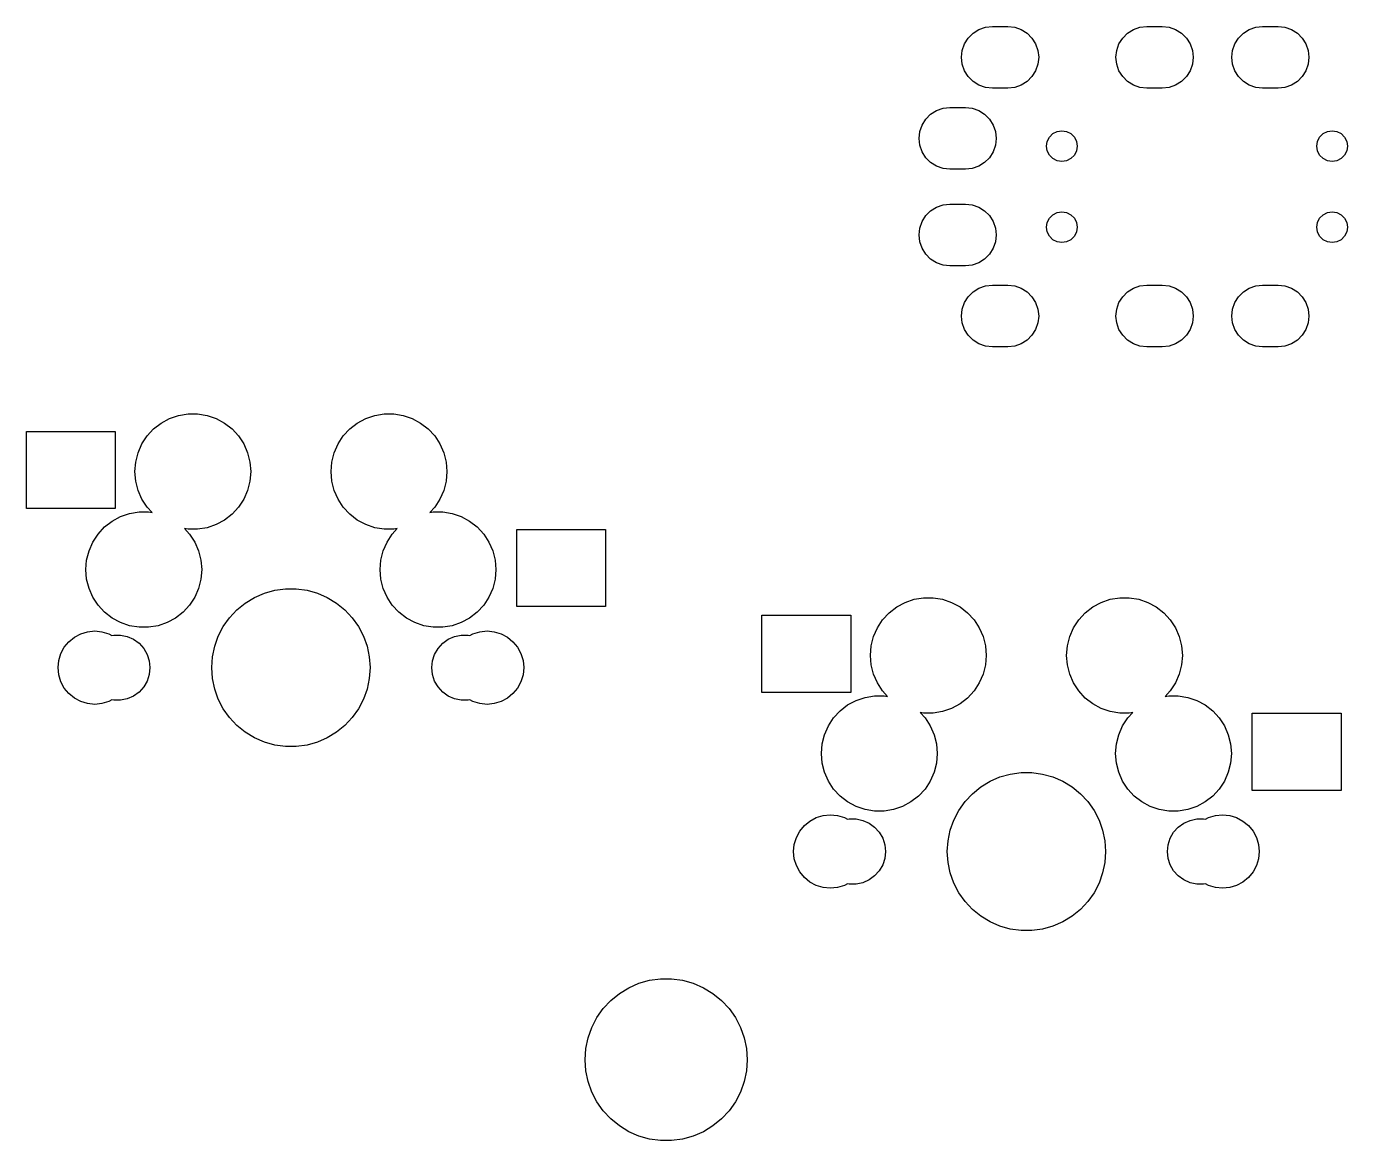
# Model space of a CAD drawing. Extents: x 145 to 238.3, y -131 to -36.4.
# Drawn here: x 204.08 to 238.3, y -130.68 to -101.82 of the extents above; entities that cross this region are included whole.
import ezdxf

# ---------------------------------------------------------------- set-up
doc = ezdxf.new("R2010")
doc.units = 0
doc.layers.add('BLACK', color=7, linetype='CONTINUOUS')

msp = doc.modelspace()

# ---------------------------------------------------------------- linework, layer by layer
at = {"layer": 'BLACK', "linetype": 'CONTINUOUS'}
for p, q in [((228.601, -101.995), (228.753, -101.899)), ((228.753, -101.899), (228.922, -101.84)), ((228.922, -101.84), (229.1, -101.82)), ((229.1, -101.82), (229.5, -101.82)), ((229.5, -101.82), (229.678, -101.84)), ((229.678, -101.84), (229.847, -101.899)), ((229.847, -101.899), (229.999, -101.995)), ((232.601, -101.995), (232.753, -101.899)), ((232.753, -101.899), (232.922, -101.84)), ((232.922, -101.84), (233.1, -101.82)), ((233.1, -101.82), (233.5, -101.82)), ((233.5, -101.82), (233.678, -101.84)), ((233.678, -101.84), (233.847, -101.899)), ((233.847, -101.899), (233.999, -101.995)), ((235.601, -101.995), (235.753, -101.899)), ((235.753, -101.899), (235.922, -101.84)), ((235.922, -101.84), (236.1, -101.82)), ((236.1, -101.82), (236.5, -101.82)), ((236.5, -101.82), (236.678, -101.84)), ((236.678, -101.84), (236.847, -101.899)), ((236.847, -101.899), (236.999, -101.995)), ((228.32, -102.442), (228.379, -102.273)), ((228.379, -102.273), (228.475, -102.121)), ((228.475, -102.121), (228.601, -101.995)), ((229.999, -101.995), (230.125, -102.121)), ((230.125, -102.121), (230.221, -102.273)), ((230.221, -102.273), (230.28, -102.442)), ((232.32, -102.442), (232.379, -102.273)), ((232.379, -102.273), (232.475, -102.121)), ((232.475, -102.121), (232.601, -101.995)), ((233.999, -101.995), (234.125, -102.121)), ((234.125, -102.121), (234.221, -102.273)), ((234.221, -102.273), (234.28, -102.442)), ((235.32, -102.442), (235.379, -102.273)), ((235.379, -102.273), (235.475, -102.121)), ((235.475, -102.121), (235.601, -101.995)), ((236.999, -101.995), (237.125, -102.121)), ((237.125, -102.121), (237.221, -102.273)), ((237.221, -102.273), (237.28, -102.442)), ((228.3, -102.62), (228.32, -102.442)), ((228.32, -102.798), (228.3, -102.62)), ((230.28, -102.442), (230.3, -102.62)), ((230.3, -102.62), (230.28, -102.798)), ((232.3, -102.62), (232.32, -102.442)), ((232.32, -102.798), (232.3, -102.62)), ((234.28, -102.442), (234.3, -102.62)), ((234.3, -102.62), (234.28, -102.798)), ((235.3, -102.62), (235.32, -102.442)), ((235.32, -102.798), (235.3, -102.62)), ((237.28, -102.442), (237.3, -102.62)), ((237.3, -102.62), (237.28, -102.798)), ((228.379, -102.967), (228.32, -102.798)), ((228.475, -103.119), (228.379, -102.967)), ((230.221, -102.967), (230.125, -103.119)), ((230.28, -102.798), (230.221, -102.967)), ((232.379, -102.967), (232.32, -102.798)), ((232.475, -103.119), (232.379, -102.967)), ((234.221, -102.967), (234.125, -103.119)), ((234.28, -102.798), (234.221, -102.967)), ((235.379, -102.967), (235.32, -102.798)), ((235.475, -103.119), (235.379, -102.967)), ((237.221, -102.967), (237.125, -103.119)), ((237.28, -102.798), (237.221, -102.967)), ((228.601, -103.245), (228.475, -103.119)), ((228.753, -103.341), (228.601, -103.245)), ((229.999, -103.245), (229.847, -103.341)), ((230.125, -103.119), (229.999, -103.245)), ((232.601, -103.245), (232.475, -103.119)), ((232.753, -103.341), (232.601, -103.245)), ((233.999, -103.245), (233.847, -103.341)), ((234.125, -103.119), (233.999, -103.245)), ((235.601, -103.245), (235.475, -103.119)), ((235.753, -103.341), (235.601, -103.245)), ((236.999, -103.245), (236.847, -103.341)), ((237.125, -103.119), (236.999, -103.245)), ((228.922, -103.4), (228.753, -103.341)), ((229.1, -103.42), (228.922, -103.4)), ((229.5, -103.42), (229.1, -103.42)), ((229.678, -103.4), (229.5, -103.42)), ((229.847, -103.341), (229.678, -103.4)), ((232.922, -103.4), (232.753, -103.341)), ((233.1, -103.42), (232.922, -103.4)), ((233.5, -103.42), (233.1, -103.42)), ((233.678, -103.4), (233.5, -103.42)), ((233.847, -103.341), (233.678, -103.4)), ((235.922, -103.4), (235.753, -103.341)), ((236.1, -103.42), (235.922, -103.4)), ((236.5, -103.42), (236.1, -103.42)), ((236.678, -103.4), (236.5, -103.42)), ((236.847, -103.341), (236.678, -103.4)), ((227.501, -104.095), (227.653, -103.999)), ((227.653, -103.999), (227.822, -103.94)), ((227.822, -103.94), (228, -103.92)), ((228, -103.92), (228.4, -103.92)), ((228.4, -103.92), (228.578, -103.94)), ((228.578, -103.94), (228.747, -103.999)), ((228.747, -103.999), (228.899, -104.095)), ((227.279, -104.373), (227.375, -104.221)), ((227.375, -104.221), (227.501, -104.095)), ((228.899, -104.095), (229.025, -104.221)), ((229.025, -104.221), (229.121, -104.373)), ((227.2, -104.72), (227.22, -104.542)), ((227.22, -104.542), (227.279, -104.373)), ((229.121, -104.373), (229.18, -104.542)), ((229.18, -104.542), (229.2, -104.72)), ((230.52, -104.796), (230.576, -104.685)), ((230.576, -104.685), (230.665, -104.596)), ((230.665, -104.596), (230.776, -104.54)), ((230.776, -104.54), (230.9, -104.52)), ((230.9, -104.52), (231.024, -104.54)), ((231.024, -104.54), (231.135, -104.596)), ((231.135, -104.596), (231.224, -104.685)), ((231.224, -104.685), (231.28, -104.796)), ((237.52, -104.796), (237.576, -104.685)), ((237.576, -104.685), (237.665, -104.596)), ((237.665, -104.596), (237.776, -104.54)), ((237.776, -104.54), (237.9, -104.52)), ((237.9, -104.52), (238.024, -104.54)), ((238.024, -104.54), (238.135, -104.596)), ((238.135, -104.596), (238.224, -104.685)), ((238.224, -104.685), (238.28, -104.796)), ((227.22, -104.898), (227.2, -104.72)), ((227.279, -105.067), (227.22, -104.898)), ((229.18, -104.898), (229.121, -105.067)), ((229.2, -104.72), (229.18, -104.898)), ((230.5, -104.92), (230.52, -104.796)), ((230.52, -105.044), (230.5, -104.92)), ((230.576, -105.155), (230.52, -105.044)), ((231.28, -105.044), (231.224, -105.155)), ((231.28, -104.796), (231.3, -104.92)), ((231.3, -104.92), (231.28, -105.044)), ((237.5, -104.92), (237.52, -104.796)), ((237.52, -105.044), (237.5, -104.92)), ((237.576, -105.155), (237.52, -105.044)), ((238.28, -105.044), (238.224, -105.155)), ((238.28, -104.796), (238.3, -104.92)), ((238.3, -104.92), (238.28, -105.044)), ((227.375, -105.219), (227.279, -105.067)), ((227.501, -105.345), (227.375, -105.219)), ((227.653, -105.441), (227.501, -105.345)), ((228.899, -105.345), (228.747, -105.441)), ((229.025, -105.219), (228.899, -105.345)), ((229.121, -105.067), (229.025, -105.219)), ((230.665, -105.244), (230.576, -105.155)), ((230.776, -105.3), (230.665, -105.244)), ((230.9, -105.32), (230.776, -105.3)), ((231.024, -105.3), (230.9, -105.32)), ((231.135, -105.244), (231.024, -105.3)), ((231.224, -105.155), (231.135, -105.244)), ((237.665, -105.244), (237.576, -105.155)), ((237.776, -105.3), (237.665, -105.244)), ((237.9, -105.32), (237.776, -105.3)), ((238.024, -105.3), (237.9, -105.32)), ((238.135, -105.244), (238.024, -105.3)), ((238.224, -105.155), (238.135, -105.244)), ((227.822, -105.5), (227.653, -105.441)), ((228, -105.52), (227.822, -105.5)), ((228.4, -105.52), (228, -105.52)), ((228.578, -105.5), (228.4, -105.52)), ((228.747, -105.441), (228.578, -105.5)), ((227.279, -106.873), (227.375, -106.721)), ((227.375, -106.721), (227.501, -106.595)), ((227.501, -106.595), (227.653, -106.499)), ((227.653, -106.499), (227.822, -106.44)), ((227.822, -106.44), (228, -106.42)), ((228, -106.42), (228.4, -106.42)), ((228.4, -106.42), (228.578, -106.44)), ((228.578, -106.44), (228.747, -106.499)), ((228.747, -106.499), (228.899, -106.595)), ((228.899, -106.595), (229.025, -106.721)), ((229.025, -106.721), (229.121, -106.873)), ((230.576, -106.785), (230.665, -106.696)), ((230.665, -106.696), (230.776, -106.64)), ((230.776, -106.64), (230.9, -106.62)), ((230.9, -106.62), (231.024, -106.64)), ((231.024, -106.64), (231.135, -106.696)), ((231.135, -106.696), (231.224, -106.785)), ((237.576, -106.785), (237.665, -106.696)), ((237.665, -106.696), (237.776, -106.64)), ((237.776, -106.64), (237.9, -106.62)), ((237.9, -106.62), (238.024, -106.64)), ((238.024, -106.64), (238.135, -106.696)), ((238.135, -106.696), (238.224, -106.785)), ((227.2, -107.22), (227.22, -107.042)), ((227.22, -107.042), (227.279, -106.873)), ((229.121, -106.873), (229.18, -107.042)), ((229.18, -107.042), (229.2, -107.22)), ((230.5, -107.02), (230.52, -106.896)), ((230.52, -107.144), (230.5, -107.02)), ((230.52, -106.896), (230.576, -106.785)), ((231.224, -106.785), (231.28, -106.896)), ((231.28, -106.896), (231.3, -107.02)), ((231.3, -107.02), (231.28, -107.144)), ((237.5, -107.02), (237.52, -106.896)), ((237.52, -107.144), (237.5, -107.02)), ((237.52, -106.896), (237.576, -106.785)), ((238.224, -106.785), (238.28, -106.896)), ((238.28, -106.896), (238.3, -107.02)), ((238.3, -107.02), (238.28, -107.144)), ((227.22, -107.398), (227.2, -107.22)), ((227.279, -107.567), (227.22, -107.398)), ((229.18, -107.398), (229.121, -107.567)), ((229.2, -107.22), (229.18, -107.398)), ((230.576, -107.255), (230.52, -107.144)), ((230.665, -107.344), (230.576, -107.255)), ((230.776, -107.4), (230.665, -107.344)), ((230.9, -107.42), (230.776, -107.4)), ((231.024, -107.4), (230.9, -107.42)), ((231.135, -107.344), (231.024, -107.4)), ((231.224, -107.255), (231.135, -107.344)), ((231.28, -107.144), (231.224, -107.255)), ((237.576, -107.255), (237.52, -107.144)), ((237.665, -107.344), (237.576, -107.255)), ((237.776, -107.4), (237.665, -107.344)), ((237.9, -107.42), (237.776, -107.4)), ((238.024, -107.4), (237.9, -107.42)), ((238.135, -107.344), (238.024, -107.4)), ((238.224, -107.255), (238.135, -107.344)), ((238.28, -107.144), (238.224, -107.255)), ((227.375, -107.719), (227.279, -107.567)), ((227.501, -107.845), (227.375, -107.719)), ((229.025, -107.719), (228.899, -107.845)), ((229.121, -107.567), (229.025, -107.719)), ((227.653, -107.941), (227.501, -107.845)), ((227.822, -108), (227.653, -107.941)), ((228, -108.02), (227.822, -108)), ((228.4, -108.02), (228, -108.02)), ((228.578, -108), (228.4, -108.02)), ((228.747, -107.941), (228.578, -108)), ((228.899, -107.845), (228.747, -107.941)), ((228.475, -108.821), (228.601, -108.695)), ((228.601, -108.695), (228.753, -108.599)), ((228.753, -108.599), (228.922, -108.54)), ((228.922, -108.54), (229.1, -108.52)), ((229.1, -108.52), (229.5, -108.52)), ((229.5, -108.52), (229.678, -108.54)), ((229.678, -108.54), (229.847, -108.599)), ((229.847, -108.599), (229.999, -108.695)), ((229.999, -108.695), (230.125, -108.821)), ((232.475, -108.821), (232.601, -108.695)), ((232.601, -108.695), (232.753, -108.599)), ((232.753, -108.599), (232.922, -108.54)), ((232.922, -108.54), (233.1, -108.52)), ((233.1, -108.52), (233.5, -108.52)), ((233.5, -108.52), (233.678, -108.54)), ((233.678, -108.54), (233.847, -108.599)), ((233.847, -108.599), (233.999, -108.695)), ((233.999, -108.695), (234.125, -108.821)), ((235.475, -108.821), (235.601, -108.695)), ((235.601, -108.695), (235.753, -108.599)), ((235.753, -108.599), (235.922, -108.54)), ((235.922, -108.54), (236.1, -108.52)), ((236.1, -108.52), (236.5, -108.52)), ((236.5, -108.52), (236.678, -108.54)), ((236.678, -108.54), (236.847, -108.599)), ((236.847, -108.599), (236.999, -108.695)), ((236.999, -108.695), (237.125, -108.821)), ((228.3, -109.32), (228.32, -109.142)), ((228.32, -109.142), (228.379, -108.973)), ((228.379, -108.973), (228.475, -108.821)), ((230.125, -108.821), (230.221, -108.973)), ((230.221, -108.973), (230.28, -109.142)), ((230.28, -109.142), (230.3, -109.32)), ((232.3, -109.32), (232.32, -109.142)), ((232.32, -109.142), (232.379, -108.973)), ((232.379, -108.973), (232.475, -108.821)), ((234.125, -108.821), (234.221, -108.973)), ((234.221, -108.973), (234.28, -109.142)), ((234.28, -109.142), (234.3, -109.32)), ((235.3, -109.32), (235.32, -109.142)), ((235.32, -109.142), (235.379, -108.973)), ((235.379, -108.973), (235.475, -108.821)), ((237.125, -108.821), (237.221, -108.973)), ((237.221, -108.973), (237.28, -109.142)), ((237.28, -109.142), (237.3, -109.32)), ((228.32, -109.498), (228.3, -109.32)), ((230.3, -109.32), (230.28, -109.498)), ((232.32, -109.498), (232.3, -109.32)), ((234.3, -109.32), (234.28, -109.498)), ((235.32, -109.498), (235.3, -109.32)), ((237.3, -109.32), (237.28, -109.498)), ((228.379, -109.667), (228.32, -109.498)), ((228.475, -109.819), (228.379, -109.667)), ((228.601, -109.945), (228.475, -109.819)), ((230.125, -109.819), (229.999, -109.945)), ((230.221, -109.667), (230.125, -109.819)), ((230.28, -109.498), (230.221, -109.667)), ((232.379, -109.667), (232.32, -109.498)), ((232.475, -109.819), (232.379, -109.667)), ((232.601, -109.945), (232.475, -109.819)), ((234.125, -109.819), (233.999, -109.945)), ((234.221, -109.667), (234.125, -109.819)), ((234.28, -109.498), (234.221, -109.667)), ((235.379, -109.667), (235.32, -109.498)), ((235.475, -109.819), (235.379, -109.667)), ((235.601, -109.945), (235.475, -109.819)), ((237.125, -109.819), (236.999, -109.945)), ((237.221, -109.667), (237.125, -109.819)), ((237.28, -109.498), (237.221, -109.667)), ((228.753, -110.041), (228.601, -109.945)), ((228.922, -110.1), (228.753, -110.041)), ((229.1, -110.12), (228.922, -110.1)), ((229.5, -110.12), (229.1, -110.12)), ((229.678, -110.1), (229.5, -110.12)), ((229.847, -110.041), (229.678, -110.1)), ((229.999, -109.945), (229.847, -110.041)), ((232.753, -110.041), (232.601, -109.945)), ((232.922, -110.1), (232.753, -110.041)), ((233.1, -110.12), (232.922, -110.1)), ((233.5, -110.12), (233.1, -110.12)), ((233.678, -110.1), (233.5, -110.12)), ((233.847, -110.041), (233.678, -110.1)), ((233.999, -109.945), (233.847, -110.041)), ((235.753, -110.041), (235.601, -109.945)), ((235.922, -110.1), (235.753, -110.041)), ((236.1, -110.12), (235.922, -110.1)), ((236.5, -110.12), (236.1, -110.12)), ((236.678, -110.1), (236.5, -110.12)), ((236.847, -110.041), (236.678, -110.1)), ((236.999, -109.945), (236.847, -110.041)), ((208.024, -111.893), (208.268, -111.853)), ((208.268, -111.853), (208.516, -111.853)), ((208.516, -111.853), (208.76, -111.893)), ((213.104, -111.893), (213.348, -111.853)), ((213.348, -111.853), (213.596, -111.853)), ((213.596, -111.853), (213.84, -111.893)), ((207.376, -112.244), (207.572, -112.092)), ((207.572, -112.092), (207.789, -111.974)), ((207.789, -111.974), (208.024, -111.893)), ((208.76, -111.893), (208.995, -111.974)), ((208.995, -111.974), (209.212, -112.092)), ((209.212, -112.092), (209.408, -112.244)), ((212.456, -112.244), (212.652, -112.092)), ((212.652, -112.092), (212.869, -111.974)), ((212.869, -111.974), (213.104, -111.893)), ((213.84, -111.893), (214.075, -111.974)), ((214.075, -111.974), (214.292, -112.092)), ((214.292, -112.092), (214.488, -112.244)), ((204.082, -114.307), (204.082, -112.307)), ((204.082, -112.307), (206.382, -112.307)), ((206.382, -112.307), (206.382, -114.307)), ((207.073, -112.634), (207.208, -112.426)), ((207.208, -112.426), (207.376, -112.244)), ((209.408, -112.244), (209.576, -112.426)), ((209.576, -112.426), (209.711, -112.634)), ((212.153, -112.634), (212.288, -112.426)), ((212.288, -112.426), (212.456, -112.244)), ((214.488, -112.244), (214.656, -112.426)), ((214.656, -112.426), (214.791, -112.634)), ((206.912, -113.101), (206.973, -112.86)), ((206.973, -112.86), (207.073, -112.634)), ((209.711, -112.634), (209.811, -112.86)), ((209.811, -112.86), (209.872, -113.101)), ((211.992, -113.101), (212.053, -112.86)), ((212.053, -112.86), (212.153, -112.634)), ((214.791, -112.634), (214.891, -112.86)), ((214.891, -112.86), (214.952, -113.101)), ((206.892, -113.347), (206.912, -113.101)), ((209.872, -113.101), (209.892, -113.347)), ((211.972, -113.347), (211.992, -113.101)), ((214.952, -113.101), (214.972, -113.347)), ((206.912, -113.594), (206.892, -113.347)), ((206.973, -113.835), (206.912, -113.594)), ((209.872, -113.594), (209.811, -113.835)), ((209.892, -113.347), (209.872, -113.594)), ((211.992, -113.594), (211.972, -113.347)), ((212.053, -113.835), (211.992, -113.594)), ((214.952, -113.594), (214.891, -113.835)), ((214.972, -113.347), (214.952, -113.594)), ((207.073, -114.061), (206.973, -113.835)), ((209.811, -113.835), (209.711, -114.061)), ((212.153, -114.061), (212.053, -113.835)), ((214.891, -113.835), (214.791, -114.061)), ((207.208, -114.269), (207.073, -114.061)), ((207.336, -114.408), (207.208, -114.269)), ((209.576, -114.269), (209.408, -114.451)), ((209.711, -114.061), (209.576, -114.269)), ((212.288, -114.269), (212.153, -114.061)), ((212.456, -114.451), (212.288, -114.269)), ((214.656, -114.269), (214.528, -114.408)), ((214.791, -114.061), (214.656, -114.269)), ((206.382, -114.307), (204.082, -114.307)), ((206.302, -114.632), (206.519, -114.514)), ((206.519, -114.514), (206.754, -114.433)), ((206.754, -114.433), (206.998, -114.393)), ((206.998, -114.393), (207.246, -114.393)), ((207.246, -114.393), (207.336, -114.408)), ((209.212, -114.603), (208.995, -114.721)), ((209.408, -114.451), (209.212, -114.603)), ((212.652, -114.603), (212.456, -114.451)), ((212.869, -114.721), (212.652, -114.603)), ((214.528, -114.408), (214.618, -114.393)), ((214.618, -114.393), (214.866, -114.393)), ((214.866, -114.393), (215.11, -114.433)), ((215.11, -114.433), (215.345, -114.514)), ((215.345, -114.514), (215.562, -114.632)), ((205.803, -115.174), (205.938, -114.966)), ((205.938, -114.966), (206.106, -114.784)), ((206.106, -114.784), (206.302, -114.632)), ((208.268, -114.842), (208.178, -114.827)), ((208.178, -114.827), (208.306, -114.966)), ((208.516, -114.842), (208.268, -114.842)), ((208.306, -114.966), (208.441, -115.174)), ((208.76, -114.802), (208.516, -114.842)), ((208.995, -114.721), (208.76, -114.802)), ((213.104, -114.802), (212.869, -114.721)), ((213.348, -114.842), (213.104, -114.802)), ((213.596, -114.842), (213.348, -114.842)), ((213.423, -115.174), (213.558, -114.966)), ((213.558, -114.966), (213.686, -114.827)), ((213.686, -114.827), (213.596, -114.842)), ((215.562, -114.632), (215.758, -114.784)), ((215.758, -114.784), (215.926, -114.966)), ((215.926, -114.966), (216.061, -115.174)), ((216.782, -116.847), (216.782, -114.847)), ((216.782, -114.847), (219.082, -114.847)), ((219.082, -114.847), (219.082, -116.847)), ((205.703, -115.4), (205.803, -115.174)), ((208.441, -115.174), (208.541, -115.4)), ((213.323, -115.4), (213.423, -115.174)), ((216.061, -115.174), (216.161, -115.4)), ((205.622, -115.887), (205.642, -115.641)), ((205.642, -115.641), (205.703, -115.4)), ((208.541, -115.4), (208.602, -115.641)), ((208.602, -115.641), (208.622, -115.887)), ((213.242, -115.887), (213.262, -115.641)), ((213.262, -115.641), (213.323, -115.4)), ((216.161, -115.4), (216.222, -115.641)), ((216.222, -115.641), (216.242, -115.887)), ((205.642, -116.134), (205.622, -115.887)), ((208.622, -115.887), (208.602, -116.134)), ((213.262, -116.134), (213.242, -115.887)), ((216.242, -115.887), (216.222, -116.134)), ((205.703, -116.375), (205.642, -116.134)), ((208.602, -116.134), (208.541, -116.375)), ((213.323, -116.375), (213.262, -116.134)), ((216.222, -116.134), (216.161, -116.375)), ((205.803, -116.601), (205.703, -116.375)), ((205.938, -116.809), (205.803, -116.601)), ((208.441, -116.601), (208.306, -116.809)), ((208.541, -116.375), (208.441, -116.601)), ((209.75, -116.753), (209.989, -116.607)), ((209.989, -116.607), (210.245, -116.496)), ((210.245, -116.496), (210.515, -116.42)), ((210.515, -116.42), (210.792, -116.382)), ((210.792, -116.382), (211.072, -116.382)), ((211.072, -116.382), (211.349, -116.42)), ((211.349, -116.42), (211.619, -116.496)), ((211.619, -116.496), (211.875, -116.607)), ((211.875, -116.607), (212.114, -116.753)), ((213.423, -116.601), (213.323, -116.375)), ((213.558, -116.809), (213.423, -116.601)), ((216.061, -116.601), (215.926, -116.809)), ((216.161, -116.375), (216.061, -116.601)), ((226.839, -116.736), (227.074, -116.656)), ((227.074, -116.656), (227.318, -116.615)), ((227.318, -116.615), (227.566, -116.615)), ((227.566, -116.615), (227.81, -116.656)), ((227.81, -116.656), (228.045, -116.736)), ((231.919, -116.736), (232.154, -116.656)), ((232.154, -116.656), (232.398, -116.615)), ((232.398, -116.615), (232.646, -116.615)), ((232.646, -116.615), (232.89, -116.656)), ((232.89, -116.656), (233.125, -116.736)), ((206.106, -116.991), (205.938, -116.809)), ((206.302, -117.143), (206.106, -116.991)), ((208.138, -116.991), (207.942, -117.143)), ((208.306, -116.809), (208.138, -116.991)), ((209.342, -117.134), (209.533, -116.929)), ((209.533, -116.929), (209.75, -116.753)), ((212.114, -116.753), (212.331, -116.929)), ((212.331, -116.929), (212.522, -117.134)), ((213.726, -116.991), (213.558, -116.809)), ((213.922, -117.143), (213.726, -116.991)), ((215.758, -116.991), (215.562, -117.143)), ((215.926, -116.809), (215.758, -116.991)), ((219.082, -116.847), (216.782, -116.847)), ((226.258, -117.189), (226.426, -117.006)), ((226.426, -117.006), (226.622, -116.854)), ((226.622, -116.854), (226.839, -116.736)), ((228.045, -116.736), (228.262, -116.854)), ((228.262, -116.854), (228.458, -117.006)), ((228.458, -117.006), (228.626, -117.189)), ((231.338, -117.189), (231.506, -117.006)), ((231.506, -117.006), (231.702, -116.854)), ((231.702, -116.854), (231.919, -116.736)), ((233.125, -116.736), (233.342, -116.854)), ((233.342, -116.854), (233.538, -117.006)), ((233.538, -117.006), (233.706, -117.189)), ((206.519, -117.261), (206.302, -117.143)), ((206.754, -117.342), (206.519, -117.261)), ((206.998, -117.382), (206.754, -117.342)), ((207.49, -117.342), (207.246, -117.382)), ((207.725, -117.261), (207.49, -117.342)), ((207.942, -117.143), (207.725, -117.261)), ((209.052, -117.611), (209.18, -117.362)), ((209.18, -117.362), (209.342, -117.134)), ((212.522, -117.134), (212.684, -117.362)), ((212.684, -117.362), (212.812, -117.611)), ((214.139, -117.261), (213.922, -117.143)), ((214.374, -117.342), (214.139, -117.261)), ((214.618, -117.382), (214.374, -117.342)), ((215.11, -117.342), (214.866, -117.382)), ((215.345, -117.261), (215.11, -117.342)), ((215.562, -117.143), (215.345, -117.261)), ((223.132, -119.07), (223.132, -117.07)), ((223.132, -117.07), (225.432, -117.07)), ((225.432, -117.07), (225.432, -119.07)), ((226.123, -117.396), (226.258, -117.189)), ((228.626, -117.189), (228.761, -117.396)), ((231.203, -117.396), (231.338, -117.189)), ((233.706, -117.189), (233.841, -117.396)), ((205.18, -117.756), (205.324, -117.638)), ((205.324, -117.638), (205.488, -117.55)), ((205.488, -117.55), (205.667, -117.496)), ((205.667, -117.496), (205.852, -117.477)), ((205.852, -117.477), (206.037, -117.496)), ((206.037, -117.496), (206.216, -117.55)), ((206.216, -117.55), (206.295, -117.592)), ((206.295, -117.592), (206.343, -117.582)), ((206.343, -117.582), (206.521, -117.582)), ((206.521, -117.582), (206.695, -117.619)), ((206.695, -117.619), (206.857, -117.691)), ((206.857, -117.691), (207.001, -117.796)), ((207.246, -117.382), (206.998, -117.382)), ((208.958, -117.874), (209.052, -117.611)), ((212.812, -117.611), (212.906, -117.874)), ((214.866, -117.382), (214.618, -117.382)), ((214.863, -117.796), (215.007, -117.691)), ((215.007, -117.691), (215.169, -117.619)), ((215.169, -117.619), (215.343, -117.582)), ((215.343, -117.582), (215.521, -117.582)), ((215.521, -117.582), (215.569, -117.592)), ((215.569, -117.592), (215.648, -117.55)), ((215.648, -117.55), (215.827, -117.496)), ((215.827, -117.496), (216.012, -117.477)), ((216.012, -117.477), (216.197, -117.496)), ((216.197, -117.496), (216.376, -117.55)), ((216.376, -117.55), (216.54, -117.638)), ((216.54, -117.638), (216.684, -117.756)), ((225.962, -117.863), (226.023, -117.623)), ((226.023, -117.623), (226.123, -117.396)), ((228.761, -117.396), (228.861, -117.623)), ((228.861, -117.623), (228.922, -117.863)), ((231.042, -117.863), (231.103, -117.623)), ((231.103, -117.623), (231.203, -117.396)), ((233.841, -117.396), (233.941, -117.623)), ((233.941, -117.623), (234.002, -117.863)), ((204.974, -118.064), (205.062, -117.9)), ((205.062, -117.9), (205.18, -117.756)), ((207.001, -117.796), (207.12, -117.928)), ((207.12, -117.928), (207.209, -118.082)), ((208.901, -118.148), (208.958, -117.874)), ((212.906, -117.874), (212.963, -118.148)), ((214.655, -118.082), (214.744, -117.928)), ((214.744, -117.928), (214.863, -117.796)), ((216.684, -117.756), (216.802, -117.9)), ((216.802, -117.9), (216.89, -118.064)), ((225.942, -118.11), (225.962, -117.863)), ((228.922, -117.863), (228.942, -118.11)), ((231.022, -118.11), (231.042, -117.863)), ((234.002, -117.863), (234.022, -118.11)), ((204.902, -118.427), (204.92, -118.242)), ((204.92, -118.242), (204.974, -118.064)), ((207.209, -118.082), (207.263, -118.251)), ((207.263, -118.251), (207.282, -118.427)), ((208.882, -118.427), (208.901, -118.148)), ((212.963, -118.148), (212.982, -118.427)), ((214.582, -118.427), (214.601, -118.251)), ((214.601, -118.251), (214.655, -118.082)), ((216.89, -118.064), (216.944, -118.242)), ((216.944, -118.242), (216.962, -118.427)), ((225.962, -118.357), (225.942, -118.11)), ((226.023, -118.597), (225.962, -118.357)), ((228.922, -118.357), (228.861, -118.597)), ((228.942, -118.11), (228.922, -118.357)), ((231.042, -118.357), (231.022, -118.11)), ((231.103, -118.597), (231.042, -118.357)), ((234.002, -118.357), (233.941, -118.597)), ((234.022, -118.11), (234.002, -118.357)), ((204.92, -118.613), (204.902, -118.427)), ((204.974, -118.791), (204.92, -118.613)), ((207.263, -118.604), (207.209, -118.773)), ((207.282, -118.427), (207.263, -118.604)), ((208.901, -118.707), (208.882, -118.427)), ((208.958, -118.981), (208.901, -118.707)), ((212.963, -118.707), (212.906, -118.981)), ((212.982, -118.427), (212.963, -118.707)), ((214.601, -118.604), (214.582, -118.427)), ((214.655, -118.773), (214.601, -118.604)), ((216.944, -118.613), (216.89, -118.791)), ((216.962, -118.427), (216.944, -118.613)), ((226.123, -118.824), (226.023, -118.597)), ((228.861, -118.597), (228.761, -118.824)), ((231.203, -118.824), (231.103, -118.597)), ((233.941, -118.597), (233.841, -118.824)), ((205.062, -118.955), (204.974, -118.791)), ((205.18, -119.099), (205.062, -118.955)), ((207.001, -119.059), (206.857, -119.164)), ((207.12, -118.927), (207.001, -119.059)), ((207.209, -118.773), (207.12, -118.927)), ((209.052, -119.244), (208.958, -118.981)), ((212.906, -118.981), (212.812, -119.244)), ((214.744, -118.927), (214.655, -118.773)), ((214.863, -119.059), (214.744, -118.927)), ((215.007, -119.164), (214.863, -119.059)), ((216.802, -118.955), (216.684, -119.099)), ((216.89, -118.791), (216.802, -118.955)), ((225.432, -119.07), (223.132, -119.07)), ((226.258, -119.031), (226.123, -118.824)), ((226.386, -119.17), (226.258, -119.031)), ((228.626, -119.031), (228.458, -119.214)), ((228.761, -118.824), (228.626, -119.031)), ((231.338, -119.031), (231.203, -118.824)), ((231.506, -119.214), (231.338, -119.031)), ((233.706, -119.031), (233.578, -119.17)), ((233.841, -118.824), (233.706, -119.031)), ((205.324, -119.217), (205.18, -119.099)), ((205.488, -119.305), (205.324, -119.217)), ((205.667, -119.359), (205.488, -119.305)), ((205.852, -119.377), (205.667, -119.359)), ((206.037, -119.359), (205.852, -119.377)), ((206.216, -119.305), (206.037, -119.359)), ((206.295, -119.263), (206.216, -119.305)), ((206.343, -119.273), (206.295, -119.263)), ((206.521, -119.273), (206.343, -119.273)), ((206.695, -119.236), (206.521, -119.273)), ((206.857, -119.164), (206.695, -119.236)), ((209.18, -119.493), (209.052, -119.244)), ((212.812, -119.244), (212.684, -119.493)), ((215.169, -119.236), (215.007, -119.164)), ((215.343, -119.273), (215.169, -119.236)), ((215.521, -119.273), (215.343, -119.273)), ((215.569, -119.263), (215.521, -119.273)), ((215.648, -119.305), (215.569, -119.263)), ((215.827, -119.359), (215.648, -119.305)), ((216.012, -119.377), (215.827, -119.359)), ((216.197, -119.359), (216.012, -119.377)), ((216.376, -119.305), (216.197, -119.359)), ((216.54, -119.217), (216.376, -119.305)), ((216.684, -119.099), (216.54, -119.217)), ((225.156, -119.546), (225.352, -119.394)), ((225.352, -119.394), (225.569, -119.276)), ((225.569, -119.276), (225.804, -119.196)), ((225.804, -119.196), (226.048, -119.155)), ((226.048, -119.155), (226.296, -119.155)), ((226.296, -119.155), (226.386, -119.17)), ((228.262, -119.366), (228.045, -119.484)), ((228.458, -119.214), (228.262, -119.366)), ((231.702, -119.366), (231.506, -119.214)), ((231.919, -119.484), (231.702, -119.366)), ((233.578, -119.17), (233.668, -119.155)), ((233.668, -119.155), (233.916, -119.155)), ((233.916, -119.155), (234.16, -119.196)), ((234.16, -119.196), (234.395, -119.276)), ((234.395, -119.276), (234.612, -119.394)), ((234.612, -119.394), (234.808, -119.546)), ((209.342, -119.721), (209.18, -119.493)), ((209.533, -119.926), (209.342, -119.721)), ((212.522, -119.721), (212.331, -119.926)), ((212.684, -119.493), (212.522, -119.721)), ((224.853, -119.936), (224.988, -119.729)), ((224.988, -119.729), (225.156, -119.546)), ((227.318, -119.605), (227.228, -119.59)), ((227.228, -119.59), (227.356, -119.729)), ((227.566, -119.605), (227.318, -119.605)), ((227.356, -119.729), (227.491, -119.936)), ((227.81, -119.564), (227.566, -119.605)), ((228.045, -119.484), (227.81, -119.564)), ((232.154, -119.564), (231.919, -119.484)), ((232.398, -119.605), (232.154, -119.564)), ((232.646, -119.605), (232.398, -119.605)), ((232.473, -119.936), (232.608, -119.729)), ((232.608, -119.729), (232.736, -119.59)), ((232.736, -119.59), (232.646, -119.605)), ((234.808, -119.546), (234.976, -119.729)), ((234.976, -119.729), (235.111, -119.936)), ((235.832, -121.61), (235.832, -119.61)), ((235.832, -119.61), (238.132, -119.61)), ((238.132, -119.61), (238.132, -121.61)), ((209.75, -120.102), (209.533, -119.926)), ((209.989, -120.248), (209.75, -120.102)), ((212.114, -120.102), (211.875, -120.248)), ((212.331, -119.926), (212.114, -120.102)), ((224.753, -120.163), (224.853, -119.936)), ((227.491, -119.936), (227.591, -120.163)), ((232.373, -120.163), (232.473, -119.936)), ((235.111, -119.936), (235.211, -120.163)), ((210.245, -120.359), (209.989, -120.248)), ((210.515, -120.435), (210.245, -120.359)), ((210.792, -120.473), (210.515, -120.435)), ((211.349, -120.435), (211.072, -120.473)), ((211.619, -120.359), (211.349, -120.435)), ((211.875, -120.248), (211.619, -120.359)), ((224.672, -120.65), (224.692, -120.403)), ((224.692, -120.403), (224.753, -120.163)), ((227.591, -120.163), (227.652, -120.403)), ((227.652, -120.403), (227.672, -120.65)), ((232.292, -120.65), (232.312, -120.403)), ((232.312, -120.403), (232.373, -120.163)), ((235.211, -120.163), (235.272, -120.403)), ((235.272, -120.403), (235.292, -120.65)), ((211.072, -120.473), (210.792, -120.473)), ((224.692, -120.897), (224.672, -120.65)), ((227.672, -120.65), (227.652, -120.897)), ((232.312, -120.897), (232.292, -120.65)), ((235.292, -120.65), (235.272, -120.897)), ((224.753, -121.137), (224.692, -120.897)), ((227.652, -120.897), (227.591, -121.137)), ((232.373, -121.137), (232.312, -120.897)), ((235.272, -120.897), (235.211, -121.137)), ((224.853, -121.364), (224.753, -121.137)), ((224.988, -121.571), (224.853, -121.364)), ((227.491, -121.364), (227.356, -121.571)), ((227.591, -121.137), (227.491, -121.364)), ((228.8, -121.515), (229.039, -121.37)), ((229.039, -121.37), (229.295, -121.258)), ((229.295, -121.258), (229.565, -121.183)), ((229.565, -121.183), (229.842, -121.145)), ((229.842, -121.145), (230.122, -121.145)), ((230.122, -121.145), (230.399, -121.183)), ((230.399, -121.183), (230.669, -121.258)), ((230.669, -121.258), (230.925, -121.37)), ((230.925, -121.37), (231.164, -121.515)), ((232.473, -121.364), (232.373, -121.137)), ((232.608, -121.571), (232.473, -121.364)), ((235.111, -121.364), (234.976, -121.571)), ((235.211, -121.137), (235.111, -121.364)), ((225.156, -121.754), (224.988, -121.571)), ((225.352, -121.906), (225.156, -121.754)), ((227.188, -121.754), (226.992, -121.906)), ((227.356, -121.571), (227.188, -121.754)), ((228.392, -121.896), (228.583, -121.692)), ((228.583, -121.692), (228.8, -121.515)), ((231.164, -121.515), (231.381, -121.692)), ((231.381, -121.692), (231.572, -121.896)), ((232.776, -121.754), (232.608, -121.571)), ((232.972, -121.906), (232.776, -121.754)), ((234.808, -121.754), (234.612, -121.906)), ((234.976, -121.571), (234.808, -121.754)), ((238.132, -121.61), (235.832, -121.61)), ((225.569, -122.024), (225.352, -121.906)), ((225.804, -122.104), (225.569, -122.024)), ((226.048, -122.145), (225.804, -122.104)), ((226.296, -122.145), (226.048, -122.145)), ((226.54, -122.104), (226.296, -122.145)), ((226.775, -122.024), (226.54, -122.104)), ((226.992, -121.906), (226.775, -122.024)), ((228.102, -122.373), (228.23, -122.125)), ((228.23, -122.125), (228.392, -121.896)), ((231.572, -121.896), (231.734, -122.125)), ((231.734, -122.125), (231.862, -122.373)), ((233.189, -122.024), (232.972, -121.906)), ((233.424, -122.104), (233.189, -122.024)), ((233.668, -122.145), (233.424, -122.104)), ((233.916, -122.145), (233.668, -122.145)), ((234.16, -122.104), (233.916, -122.145)), ((234.395, -122.024), (234.16, -122.104)), ((234.612, -121.906), (234.395, -122.024)), ((224.23, -122.518), (224.374, -122.4)), ((224.374, -122.4), (224.538, -122.312)), ((224.538, -122.312), (224.717, -122.258)), ((224.717, -122.258), (224.902, -122.24)), ((224.902, -122.24), (225.087, -122.258)), ((225.087, -122.258), (225.266, -122.312)), ((225.266, -122.312), (225.345, -122.355)), ((225.345, -122.355), (225.393, -122.345)), ((225.393, -122.345), (225.571, -122.345)), ((225.571, -122.345), (225.745, -122.382)), ((225.745, -122.382), (225.907, -122.454)), ((225.907, -122.454), (226.051, -122.558)), ((228.008, -122.637), (228.102, -122.373)), ((231.862, -122.373), (231.956, -122.637)), ((233.913, -122.558), (234.057, -122.454)), ((234.057, -122.454), (234.219, -122.382)), ((234.219, -122.382), (234.393, -122.345)), ((234.393, -122.345), (234.571, -122.345)), ((234.571, -122.345), (234.619, -122.355)), ((234.619, -122.355), (234.698, -122.312)), ((234.698, -122.312), (234.877, -122.258)), ((234.877, -122.258), (235.062, -122.24)), ((235.062, -122.24), (235.247, -122.258)), ((235.247, -122.258), (235.426, -122.312)), ((235.426, -122.312), (235.59, -122.4)), ((235.59, -122.4), (235.734, -122.518)), ((223.97, -123.005), (224.024, -122.826)), ((224.024, -122.826), (224.112, -122.662)), ((224.112, -122.662), (224.23, -122.518)), ((226.051, -122.558), (226.17, -122.69)), ((226.17, -122.69), (226.259, -122.844)), ((227.951, -122.911), (228.008, -122.637)), ((231.956, -122.637), (232.013, -122.911)), ((233.705, -122.844), (233.794, -122.69)), ((233.794, -122.69), (233.913, -122.558)), ((235.734, -122.518), (235.852, -122.662)), ((235.852, -122.662), (235.94, -122.826)), ((235.94, -122.826), (235.994, -123.005)), ((223.952, -123.19), (223.97, -123.005)), ((226.259, -122.844), (226.313, -123.013)), ((226.313, -123.013), (226.332, -123.19)), ((227.932, -123.19), (227.951, -122.911)), ((232.013, -122.911), (232.032, -123.19)), ((233.632, -123.19), (233.651, -123.013)), ((233.651, -123.013), (233.705, -122.844)), ((235.994, -123.005), (236.012, -123.19)), ((223.97, -123.375), (223.952, -123.19)), ((224.024, -123.554), (223.97, -123.375)), ((226.313, -123.367), (226.259, -123.536)), ((226.332, -123.19), (226.313, -123.367)), ((227.951, -123.469), (227.932, -123.19)), ((228.008, -123.743), (227.951, -123.469)), ((232.013, -123.469), (231.956, -123.743)), ((232.032, -123.19), (232.013, -123.469)), ((233.651, -123.367), (233.632, -123.19)), ((233.705, -123.536), (233.651, -123.367)), ((235.994, -123.375), (235.94, -123.554)), ((236.012, -123.19), (235.994, -123.375)), ((224.112, -123.718), (224.024, -123.554)), ((224.23, -123.862), (224.112, -123.718)), ((224.374, -123.98), (224.23, -123.862)), ((226.051, -123.822), (225.907, -123.926)), ((226.17, -123.69), (226.051, -123.822)), ((226.259, -123.536), (226.17, -123.69)), ((228.102, -124.007), (228.008, -123.743)), ((231.956, -123.743), (231.862, -124.007)), ((233.794, -123.69), (233.705, -123.536)), ((233.913, -123.822), (233.794, -123.69)), ((234.057, -123.926), (233.913, -123.822)), ((235.734, -123.862), (235.59, -123.98)), ((235.852, -123.718), (235.734, -123.862)), ((235.94, -123.554), (235.852, -123.718)), ((224.538, -124.068), (224.374, -123.98)), ((224.717, -124.122), (224.538, -124.068)), ((224.902, -124.14), (224.717, -124.122)), ((225.087, -124.122), (224.902, -124.14)), ((225.266, -124.068), (225.087, -124.122)), ((225.345, -124.025), (225.266, -124.068)), ((225.393, -124.035), (225.345, -124.025)), ((225.571, -124.035), (225.393, -124.035)), ((225.745, -123.998), (225.571, -124.035)), ((225.907, -123.926), (225.745, -123.998)), ((228.23, -124.255), (228.102, -124.007)), ((231.862, -124.007), (231.734, -124.255)), ((234.219, -123.998), (234.057, -123.926)), ((234.393, -124.035), (234.219, -123.998)), ((234.571, -124.035), (234.393, -124.035)), ((234.619, -124.025), (234.571, -124.035)), ((234.698, -124.068), (234.619, -124.025)), ((234.877, -124.122), (234.698, -124.068)), ((235.062, -124.14), (234.877, -124.122)), ((235.247, -124.122), (235.062, -124.14)), ((235.426, -124.068), (235.247, -124.122)), ((235.59, -123.98), (235.426, -124.068)), ((228.392, -124.484), (228.23, -124.255)), ((228.583, -124.688), (228.392, -124.484)), ((231.572, -124.484), (231.381, -124.688)), ((231.734, -124.255), (231.572, -124.484)), ((228.8, -124.865), (228.583, -124.688)), ((229.039, -125.01), (228.8, -124.865)), ((231.164, -124.865), (230.925, -125.01)), ((231.381, -124.688), (231.164, -124.865)), ((229.295, -125.122), (229.039, -125.01)), ((229.565, -125.197), (229.295, -125.122)), ((229.842, -125.235), (229.565, -125.197)), ((230.122, -125.235), (229.842, -125.235)), ((230.399, -125.197), (230.122, -125.235)), ((230.669, -125.122), (230.399, -125.197)), ((230.925, -125.01), (230.669, -125.122)), ((219.684, -126.715), (219.947, -126.601)), ((219.947, -126.601), (220.223, -126.524)), ((220.223, -126.524), (220.507, -126.485)), ((220.507, -126.485), (220.793, -126.485)), ((220.793, -126.485), (221.077, -126.524)), ((221.077, -126.524), (221.353, -126.601)), ((221.353, -126.601), (221.616, -126.715)), ((219.217, -127.045), (219.439, -126.864)), ((219.439, -126.864), (219.684, -126.715)), ((221.616, -126.715), (221.861, -126.864)), ((221.861, -126.864), (222.083, -127.045)), ((218.856, -127.489), (219.021, -127.255)), ((219.021, -127.255), (219.217, -127.045)), ((222.083, -127.045), (222.279, -127.255)), ((222.279, -127.255), (222.444, -127.489)), ((218.724, -127.743), (218.856, -127.489)), ((222.444, -127.489), (222.576, -127.743)), ((218.628, -128.013), (218.724, -127.743)), ((222.576, -127.743), (222.672, -128.013)), ((218.55, -128.58), (218.57, -128.294)), ((218.57, -128.294), (218.628, -128.013)), ((222.672, -128.013), (222.73, -128.294)), ((222.73, -128.294), (222.75, -128.58)), ((218.57, -128.866), (218.55, -128.58)), ((222.75, -128.58), (222.73, -128.866)), ((218.628, -129.147), (218.57, -128.866)), ((222.73, -128.866), (222.672, -129.147)), ((218.724, -129.417), (218.628, -129.147)), ((222.672, -129.147), (222.576, -129.417)), ((218.856, -129.671), (218.724, -129.417)), ((219.021, -129.905), (218.856, -129.671)), ((222.444, -129.671), (222.279, -129.905)), ((222.576, -129.417), (222.444, -129.671)), ((219.217, -130.115), (219.021, -129.905)), ((222.279, -129.905), (222.083, -130.115)), ((219.439, -130.296), (219.217, -130.115)), ((219.684, -130.445), (219.439, -130.296)), ((221.861, -130.296), (221.616, -130.445)), ((222.083, -130.115), (221.861, -130.296)), ((219.947, -130.559), (219.684, -130.445)), ((220.223, -130.636), (219.947, -130.559)), ((220.507, -130.675), (220.223, -130.636)), ((220.793, -130.675), (220.507, -130.675)), ((221.077, -130.636), (220.793, -130.675)), ((221.353, -130.559), (221.077, -130.636)), ((221.616, -130.445), (221.353, -130.559))]:
    msp.add_line(p, q, dxfattribs=at)

doc.saveas('drawing.dxf')
